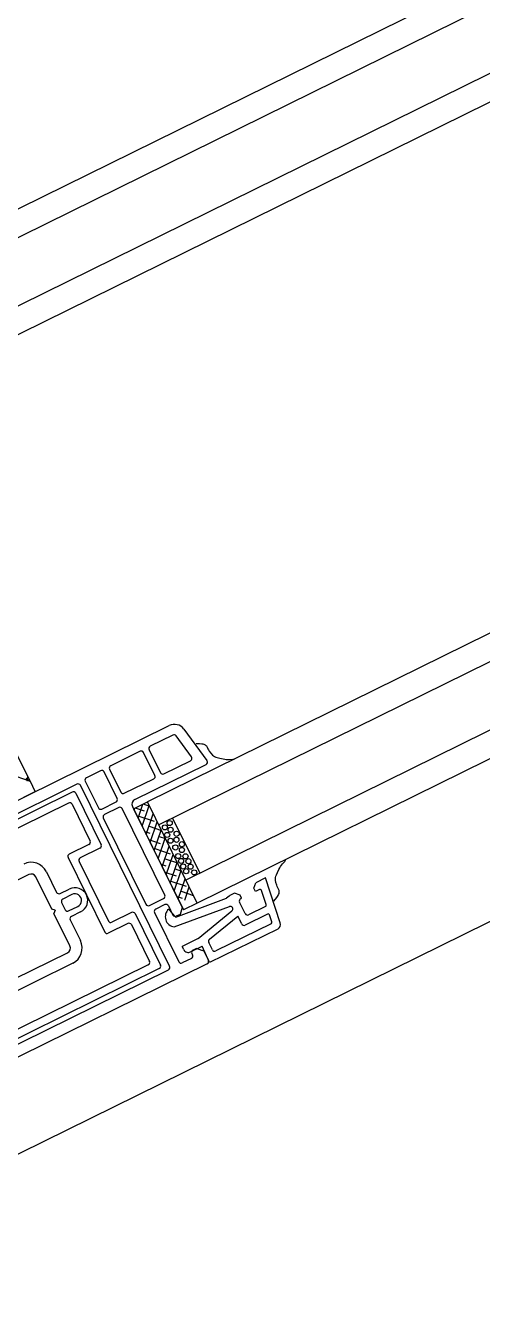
# Model space of a CAD drawing. Header units: millimetres. Extents: x -27104 to 125781, y -3376 to 46996.
# Drawn here: x 117361.774 to 117363.517, y 19169.969 to 19174.886 of the extents above; entities that cross this region are included whole.
import ezdxf

# ---------------------------------------------------------------- set-up
doc = ezdxf.new("R2010")
doc.units = ezdxf.units.MM
doc.header["$LTSCALE"] = 100
doc.header["$MEASUREMENT"] = 0
doc.layers.get('0').update_dxf_attribs({"linetype": 'CONTINUOUS'})
for name, color, linetype in [('ELE9', 9, 'CONTINUOUS'), ('WIN-G', 252, 'CONTINUOUS'), ('WIN2', 5, 'CONTINUOUS')]:
    doc.layers.add(name, color=color, linetype=linetype)

# ---------------------------------------------------------------- blocks, each defined once
blk = doc.blocks.new('A$C37502152')
at = {"ltscale": 1000}
blk.add_wipeout([(1400, 246), (0, 246), (0, 0), (1400, 0)], dxfattribs=at)
at = {"layer": 'WIN-G'}
for p, q in [((1347, 246), (53, 246)), ((1258.41, 223.81), (1257.61, 223.41)), ((1283.8, 214), (1283.8, 225.2)), ((1284.3, 225.7), (1335, 225.7)), ((1285.9, 224.1), (1335, 224.1)), ((1256.56, 221.24), (1256.46, 220.72)), ((1256.58, 222.39), (1256.56, 222.24)), ((1256.56, 222.24), (1256.56, 222.08)), ((1256.56, 222.08), (1256.58, 221.77)), ((1256.58, 221.5), (1256.56, 221.24)), ((1256.62, 222.53), (1256.58, 222.39)), ((1256.58, 221.77), (1256.58, 221.5)), ((1256.69, 222.66), (1256.62, 222.53)), ((1256.87, 222.9), (1256.69, 222.66)), ((1257.03, 223.05), (1256.87, 222.9)), ((1257.21, 223.18), (1257.03, 223.05)), ((1257.58, 223.4), (1257.21, 223.18)), ((1257.61, 223.41), (1257.58, 223.4)), ((1285.4, 215.6), (1285.4, 223.6)), ((1255.29, 219.09), (1254.79, 218.67)), ((1255.71, 219.42), (1255.29, 219.09)), ((1255.91, 219.6), (1255.71, 219.42)), ((1256.08, 219.8), (1255.91, 219.6)), ((1256.21, 220.01), (1256.08, 219.8)), ((1256.31, 220.24), (1256.21, 220.01)), ((1256.46, 220.72), (1256.31, 220.24)), ((782.23, 217.5), (1272, 217.5)), ((1253.07, 217.79), (1252.73, 217.5)), ((1253.7, 218.01), (1253.07, 217.79)), ((1254, 218.14), (1253.7, 218.01)), ((1254.28, 218.29), (1254, 218.14)), ((1254.54, 218.47), (1254.28, 218.29)), ((1254.79, 218.67), (1254.54, 218.47)), ((1272, 217.5), (1275, 217.5)), ((1272, 217.5), (1272, 195.5)), ((1275, 195.5), (1275, 217.5)), ((1273.92, 215.9), (1272, 213.99)), ((1272.15, 215.9), (1272, 215.75)), ((1273.81, 214.03), (1272, 215.84)), ((1275, 215.22), (1272, 212.22)), ((1275, 214.61), (1274.26, 215.36)), ((1285.9, 215.1), (1290.2, 215.1)), ((1290.7, 198.4), (1290.7, 214.6)), ((782.85, 212.5), (1272, 212.5)), ((1269, 200.5), (1269, 212.5)), ((1275, 213.45), (1272, 210.45)), ((1272.05, 212.26), (1272, 212.31)), ((1275, 211.68), (1272, 208.68)), ((1274.7, 211.38), (1272.49, 213.59)), ((1284.3, 213.5), (1288.6, 213.5)), ((1289.1, 200), (1289.1, 213)), ((1272.93, 209.61), (1272, 210.54)), ((1275, 209.91), (1272, 206.91)), ((1273.81, 206.96), (1272, 208.77)), ((1275, 209.31), (1273.37, 210.94)), ((1275, 208.15), (1272, 205.15)), ((1275, 206.38), (1272, 203.38)), ((1274.7, 204.31), (1272.49, 206.52)), ((1275, 207.54), (1274.26, 208.28)), ((1272.05, 205.19), (1272, 205.23)), ((1275, 204.61), (1272, 201.61)), ((1275, 202.23), (1273.37, 203.86)), ((1272.93, 202.54), (1272, 203.47)), ((1275, 202.84), (1272, 199.84)), ((1273.81, 199.89), (1272, 201.7)), ((1275, 200.47), (1274.26, 201.21)), ((782.85, 200.5), (1272, 200.5)), ((1275, 201.08), (1272, 198.08)), ((1275, 199.31), (1272, 196.31)), ((1274.7, 197.24), (1272.49, 199.45)), ((1283.8, 187.8), (1283.8, 199)), ((1284.3, 199.5), (1288.6, 199.5)), ((1272.05, 198.12), (1272, 198.16)), ((1272.9, 195.5), (1272, 196.4)), ((1275, 197.54), (1272.96, 195.5)), ((1274.66, 195.5), (1273.37, 196.79)), ((1285.4, 189.4), (1285.4, 197.4)), ((1285.9, 197.9), (1290.2, 197.9)), ((782.23, 195.5), (1272, 195.5)), ((1253.32, 195.38), (1252.98, 195.5)), ((1253.94, 195.16), (1253.32, 195.38)), ((1254.25, 195.03), (1253.94, 195.16)), ((1254.53, 194.88), (1254.25, 195.03)), ((1254.79, 194.7), (1254.53, 194.88)), ((1255.04, 194.5), (1254.79, 194.7)), ((1255.54, 194.08), (1255.04, 194.5)), ((1255.96, 193.74), (1255.54, 194.08)), ((1256.16, 193.57), (1255.96, 193.74)), ((1256.33, 193.37), (1256.16, 193.57)), ((1275, 195.5), (1272, 195.5)), ((1275, 195.77), (1274.73, 195.5)), ((1256.46, 193.16), (1256.33, 193.37)), ((1256.56, 192.93), (1256.46, 193.16)), ((1256.71, 192.45), (1256.56, 192.93)), ((1256.81, 191.93), (1256.71, 192.45)), ((1256.83, 191.67), (1256.81, 191.93)), ((1256.81, 191.08), (1256.83, 191.4)), ((1256.81, 190.93), (1256.81, 191.08)), ((1256.83, 191.4), (1256.83, 191.67)), ((1256.83, 190.77), (1256.81, 190.93)), ((1256.87, 190.64), (1256.83, 190.77)), ((1256.94, 190.51), (1256.87, 190.64)), ((1257.12, 190.27), (1256.94, 190.51)), ((1257.28, 190.12), (1257.12, 190.27)), ((1257.46, 189.99), (1257.28, 190.12)), ((1257.83, 189.77), (1257.46, 189.99)), ((1257.86, 189.75), (1257.83, 189.77)), ((1258.42, 189.48), (1257.86, 189.75)), ((1285.9, 188.9), (1335, 188.9)), ((1284.3, 187.3), (1335, 187.3)), ((782.23, 102.5), (1272, 102.5)), ((782.85, 97.5), (1272, 97.5)), ((782.85, 85.5), (1272, 85.5)), ((782.23, 80.5), (1272, 80.5))]:
    blk.add_line(p, q, dxfattribs=at)
for centre in [(1269.89, 211.88), (1271.2, 210.97), (1269.94, 209.42), (1270.03, 210.56), (1270.03, 208.31), (1271.2, 208.73), (1271.29, 209.89), (1269.61, 205.88), (1270.11, 206.89), (1271.04, 205.88), (1271.29, 207.64), (1269.63, 203.6), (1270.2, 204.63), (1271.29, 204.29), (1269.93, 201.12), (1270.34, 202.36), (1271.13, 201.47), (1271.4, 202.98)]:
    blk.add_circle(centre, 0.5, dxfattribs=at)
for centre, start, end in [((1284.3, 225.2), 90, 180), ((1285.9, 223.6), 90, 180), ((1284.3, 214), 180, 270), ((1285.9, 215.6), 180, 270), ((1290.2, 214.6), 0, 90), ((1288.6, 213), 0, 90), ((1284.3, 199), 90, 180), ((1288.6, 200), 270, 0), ((1285.9, 197.4), 90, 180), ((1290.2, 198.4), 270, 0), ((1285.9, 189.4), 180, 270), ((1284.3, 187.8), 180, 270)]:
    blk.add_arc(centre, 0.5, start, end, dxfattribs=at)
at = {"layer": 'WIN2'}
for p, q in [((1260.16, 229), (1275.01, 229)), ((1275.01, 229), (1274.89, 225.5)), ((1275.5, 229), (1349.5, 229)), ((1259.17, 228.13), (1257.89, 219)), ((1260.56, 227.24), (1260.37, 225.84)), ((1260.86, 227.5), (1272.89, 227.5)), ((1273.39, 227), (1273.39, 225.39)), ((1275, 226.61), (1275, 228.5)), ((1275.86, 225.55), (1275.15, 226.25)), ((1277.8, 226.7), (1279.8, 226.7)), ((1337, 226.7), (1282.8, 226.7)), ((1260.07, 223.74), (1259.66, 220.84)), ((1260.37, 224), (1264.02, 224)), ((1260.66, 225.5), (1265.52, 225.5)), ((1266.02, 225), (1266.02, 223.28)), ((1273, 224.9), (1266.02, 223.28)), ((1274.89, 223.8), (1266.61, 221.88)), ((1277.39, 225.5), (1274.89, 225.5)), ((1274.89, 223.8), (1278.39, 223.8)), ((1276.21, 225.4), (1276.8, 225.4)), ((1277.3, 225.9), (1277.3, 226.2)), ((1278.39, 224.5), (1278.39, 223.8)), ((1280.3, 215.5), (1280.3, 226.2)), ((1282.3, 226.2), (1282.3, 186.8)), ((1264.52, 223.5), (1264.52, 221)), ((1257.89, 219), (1260.02, 219)), ((1259.96, 220.5), (1260.82, 220.5)), ((1260.82, 219.8), (1260.02, 219)), ((1260.82, 220.5), (1260.82, 219.8)), ((1263.82, 220.5), (1264.02, 220.5)), ((1263.82, 220.5), (1263.82, 219.8)), ((1263.82, 219.8), (1264.62, 219)), ((1264.62, 219), (1265.65, 219)), ((1265.81, 219.05), (1266.46, 219.21)), ((1276.99, 218.1), (1266.46, 219.21)), ((1278.1, 219.69), (1266.67, 220.9)), ((1275, 217), (1276, 218)), ((1275, 195), (1275, 217)), ((1276, 218), (1276.8, 218)), ((1276.99, 218.1), (1277.53, 216.1)), ((1277.3, 215.5), (1277.3, 217.5)), ((1299, 217.3), (1337, 217.3)), ((1280.6, 213.8), (1277.5, 213.8)), ((1277.8, 215), (1279.8, 215)), ((1295.7, 209.5), (1295.7, 214)), ((1298, 214), (1298, 207)), ((1342.1, 215), (1299, 215)), ((1277, 213.3), (1277, 194.5)), ((1281.1, 194.5), (1281.1, 213.3)), ((1293.2, 209), (1295.2, 209)), ((1295.2, 207.8), (1293.2, 207.8)), ((1295.7, 205.7), (1295.7, 207.3)), ((1297.5, 206.5), (1298, 207)), ((1297.5, 206.5), (1298, 206)), ((1293.2, 205.2), (1295.2, 205.2)), ((1295.2, 204), (1293.2, 204)), ((1298, 206), (1298, 199)), ((1295.7, 199), (1295.7, 203.5)), ((1299, 198), (1342.1, 198)), ((1274, 194), (1258.5, 194)), ((1277.5, 194), (1280.6, 194)), ((1259.33, 185.9), (1258.01, 193.41)), ((1260.39, 191.41), (1261.27, 186.41)), ((1266.7, 192), (1260.89, 192)), ((1267.2, 186.5), (1267.2, 191.5)), ((1268.4, 191.5), (1268.4, 186.5)), ((1275.3, 192), (1268.9, 192)), ((1275.8, 186.5), (1275.8, 191.5)), ((1277, 192.3), (1277, 186.5)), ((1280.6, 192.8), (1277.5, 192.8)), ((1281.1, 186.5), (1281.1, 192.3)), ((1282.8, 186.3), (1337, 186.3)), ((1349.5, 184), (1261.6, 184)), ((1261.77, 186), (1266.7, 186)), ((1268.9, 186), (1275.3, 186)), ((1277.5, 186), (1280.6, 186)), ((1290.72, 184), (1290.72, 181.8)), ((1293.22, 184), (1290.72, 184)), ((1290.72, 181.8), (1290.72, 180.7)), ((1290.72, 181.8), (1291.02, 181.5)), ((1291.02, 181.5), (1291.22, 181.5)), ((1291.02, 181), (1291.02, 181.5)), ((1291.02, 181), (1291.22, 181)), ((1291.22, 181.5), (1291.22, 181)), ((1291.22, 181.3), (1293.22, 179.3)), ((1290.72, 180.7), (1290.72, 176.3))]:
    blk.add_line(p, q, dxfattribs=at)
for centre, radius, start, end in [((1260.16, 228), 1, 90, 172.3482), ((1275.5, 228.5), 0.5, 90, 180), ((1260.86, 227.2), 0.3, 89.8698, 172.5644), ((1272.89, 227), 0.5, 0, 90), ((1275.5, 226.61), 0.5, 180, 225), ((1277.8, 226.2), 0.5, 90, 180), ((1279.8, 226.2), 0.5, 0, 90), ((1282.8, 226.2), 0.5, 90, 180), ((1260.37, 223.7), 0.3, 89.8698, 172.3765), ((1260.66, 225.8), 0.3, 171.6232, 270.1302), ((1264.02, 223.5), 0.5, 0, 90), ((1265.52, 225), 0.5, 0, 90), ((1272.89, 225.39), 0.5, 283.0609, 0), ((1276.21, 225.9), 0.5, 225, 270), ((1276.8, 225.9), 0.5, 270, 0), ((1277.39, 224.5), 1, 0, 90), ((1266.72, 221.39), 0.5, 103.0609, 264), ((1259.96, 220.8), 0.3, 171.6083, 270.1302), ((1264.02, 221), 0.5, 270, 0), ((1265.65, 219.3), 0.3, 270, 303.1746), ((1276.99, 218.03), 2, 285.5034, 56.391), ((1276.8, 217.5), 0.5, 0, 90), ((1299, 214), 3.3, 90, 180), ((1277.5, 213.3), 0.5, 90, 180), ((1277.8, 215.5), 0.5, 180, 270), ((1279.8, 215.5), 0.5, 270, 0), ((1280.6, 213.3), 0.5, 0, 90), ((1299, 214), 1, 90, 180), ((1293.2, 206.5), 2.5, 90, 270), ((1295.2, 209.5), 0.5, 270, 0), ((1293.2, 206.5), 1.3, 89.9984, 270.0016), ((1295.2, 207.3), 0.5, 359.9952, 90), ((1295.2, 205.7), 0.5, 270, 0), ((1295.2, 203.5), 0.5, 0, 90), ((1299, 199), 3.3, 180, 270), ((1299, 199), 1, 180, 270), ((1258.5, 193.5), 0.5, 90, 190), ((1274, 195), 1, 270, 0), ((1277.5, 194.5), 0.5, 180, 270), ((1280.6, 194.5), 0.5, 270, 0), ((1260.89, 191.5), 0.5, 90, 190), ((1266.7, 191.5), 0.5, 0, 90), ((1268.9, 191.5), 0.5, 90, 180), ((1275.3, 191.5), 0.5, 0, 90), ((1277.5, 192.3), 0.5, 90, 180), ((1280.6, 192.3), 0.5, 0, 90), ((1261.77, 186.5), 0.5, 190, 270), ((1266.7, 186.5), 0.5, 270, 0), ((1268.9, 186.5), 0.5, 180, 270), ((1275.3, 186.5), 0.5, 270, 0), ((1277.5, 186.5), 0.5, 180, 270), ((1280.6, 186.5), 0.5, 270, 0), ((1282.8, 186.8), 0.5, 180, 270), ((1261.6, 186.3), 2.3, 190, 270), ((1291.02, 181.8), 0.3, 180, 270), ((1291.02, 180.7), 0.3, 90, 180)]:
    blk.add_arc(centre, radius, start, end, dxfattribs=at)
blk = doc.blocks.new('ggtyu')
at = {"layer": 'ELE9', "color": 253, "ltscale": 0.1, "xscale": 0.01956378461538461, "yscale": 0.01956378461538461, "zscale": 0.01956378461538461, "rotation": 206.2426701421541}
blk.add_blockref('A$C37502152', (55807.8672, 19186.3557), dxfattribs=at)
at = {"layer": 'ELE9', "color": 253, "ltscale": 0.1}
blk.add_arc((56000.6463, 18764.3385), 455.1599, 114.542798, 117.955281, dxfattribs=at)

msp = doc.modelspace()

# ---------------------------------------------------------------- block references
msp.add_blockref('ggtyu', (61575, 0))

doc.saveas('drawing.dxf')
